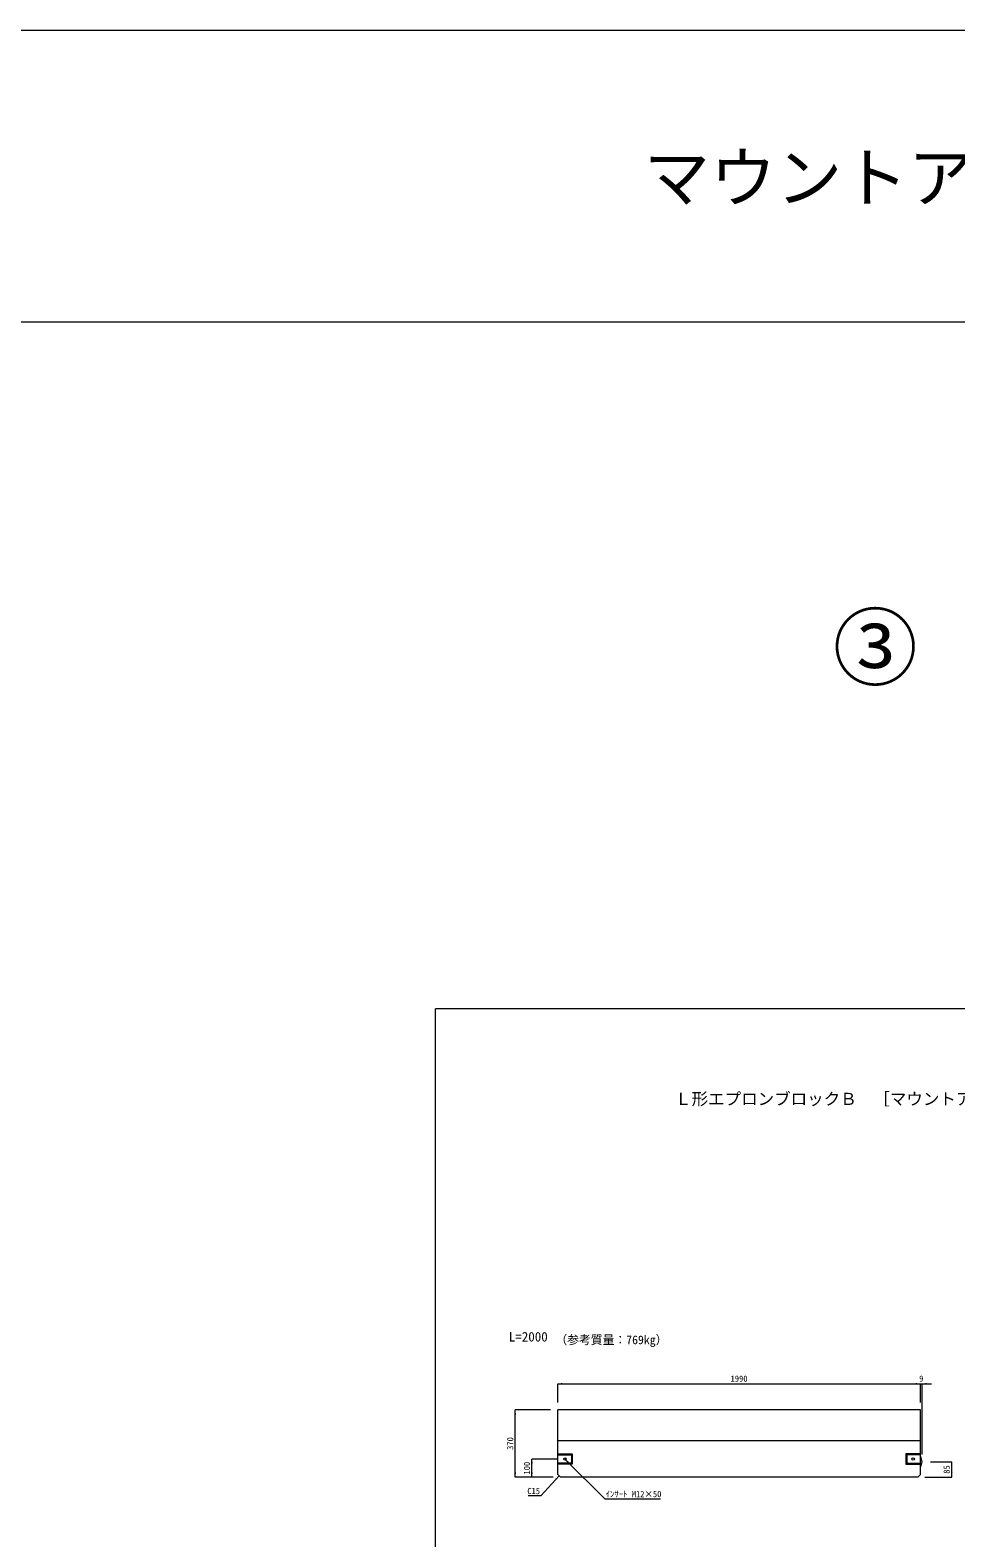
# Model space of a CAD drawing. Units: millimetres at full size, sheet at 1:30. Extents: x -4102 to 27491, y 36580 to 52719.
# Drawn here: x 17589 to 22668, y 44446 to 52719 of the extents above; entities that cross this region are included whole.
import ezdxf
from ezdxf.enums import TextEntityAlignment as Align

# ---------------------------------------------------------------- set-up
doc = ezdxf.new("R2010")
doc.units = ezdxf.units.MM
doc.header["$LTSCALE"] = 30
for name, color, linetype, lineweight in [('0_2', 7, 'Continuous', 20), ('_0-0_', 7, 'Continuous', 20), ('側溝', 2, 'Continuous', 9), ('寸法線', 7, 'Continuous', 9), ('枠', 5, 'Continuous', 5)]:
    doc.layers.add(name, color=color, linetype=linetype, lineweight=lineweight)
doc.styles.add('ＭＳ ゴシック', font='')
doc.styles.get('ＭＳ ゴシック').set_extended_font_data('MS Gothic')

# ---------------------------------------------------------------- blocks, each defined once
blk = doc.blocks.new('filled_arrow')
at = {"color": 0, "linetype": 'Continuous', "lineweight": -2}
blk.add_solid([(7.5, 1.25), (0, 0), (7.5, -1.25)], dxfattribs=at)

msp = doc.modelspace()

# ---------------------------------------------------------------- linework, layer by layer
at = {"layer": '0_2', "color": 1}
for p, q in [((16960.02, 52718.54), (27491.14, 52718.54)), ((16960.02, 51118.18), (27491.14, 51118.18))]:
    msp.add_line(p, q, dxfattribs=at)
at = {"layer": '_0-0_', "color": 4}
msp.add_circle((22433.38, 44878.99), 7.1, dxfattribs=at)
at = {"layer": '側溝', "lineweight": 20}
for p, q in [((22473.38, 45148.99), (20483.38, 45148.99)), ((20483.38, 44793.99), (20483.38, 45148.99)), ((22473.38, 44793.99), (22473.38, 45148.99)), ((22473.38, 44978.99), (20483.38, 44978.99)), ((20483.38, 44793.99), (20498.38, 44778.99)), ((22458.38, 44778.99), (20498.38, 44778.99)), ((22473.38, 44793.99), (22458.38, 44778.99))]:
    msp.add_line(p, q, dxfattribs=at)
at = {"layer": '側溝'}
for p, q in [((20483.38, 44906.49), (20563.38, 44906.49)), ((20483.38, 44901.49), (20558.38, 44901.49)), ((20558.38, 44856.49), (20483.38, 44856.49)), ((20563.38, 44851.49), (20483.38, 44851.49)), ((20558.38, 44901.49), (20563.38, 44906.49)), ((20558.38, 44901.49), (20558.38, 44856.49)), ((20558.38, 44856.49), (20563.38, 44851.49)), ((20563.38, 44906.49), (20563.38, 44851.49)), ((22398.38, 44901.49), (22393.38, 44906.49)), ((22393.38, 44906.49), (22393.38, 44851.49)), ((22473.38, 44906.49), (22393.38, 44906.49)), ((22398.38, 44856.49), (22393.38, 44851.49)), ((22393.38, 44851.49), (22473.38, 44851.49)), ((22473.38, 44901.49), (22398.38, 44901.49)), ((22398.38, 44901.49), (22398.38, 44856.49)), ((22398.38, 44856.49), (22473.38, 44856.49))]:
    msp.add_line(p, q, dxfattribs=at)
at = {"layer": '側溝', "color": 4, "lineweight": 5}
msp.add_circle((20523.38, 44878.99), 7.1, dxfattribs=at)
at = {"layer": '側溝'}
msp.add_arc((22427.88, 44863.99), 54.5, 326.60147, 33.39665, dxfattribs=at)
at = {"layer": '寸法線'}
for p, q in [((20483.38, 45292.06), (22473.38, 45292.06)), ((20483.38, 45188.99), (20483.38, 45292.06)), ((22421.38, 45292.06), (22534.38, 45292.06)), ((22473.38, 45188.99), (22473.38, 45292.06)), ((22473.38, 45188.99), (22473.38, 45292.06)), ((22482.38, 44903.99), (22482.38, 45292.06)), ((20250.7, 44778.99), (20250.7, 45148.99)), ((20443.38, 45148.99), (20250.7, 45148.99)), ((20342.35, 44778.99), (20342.35, 44878.99)), ((20483.38, 44878.99), (20342.35, 44878.99)), ((22527.92, 44863.99), (22645.2, 44863.99)), ((22645.2, 44778.99), (22645.2, 44863.99)), ((20458.38, 44778.99), (20250.7, 44778.99)), ((20458.38, 44778.99), (20342.35, 44778.99)), ((22498.38, 44778.99), (22645.2, 44778.99))]:
    msp.add_line(p, q, dxfattribs=at)
for points in [[(20523.38, 44878.99), (20741.79, 44660.58), (21046.67, 44660.58)], [(20490.88, 44786.49), (20391.46, 44677.25), (20320.86, 44677.25)]]:
    msp.add_lwpolyline(points, dxfattribs=at)
at = {"layer": '枠', "lineweight": 20}
for p in [(24637.99, 47349.09), (19813.18, 40349.37)]:
    msp.add_line(p, (19813.18, 47349.09), dxfattribs=at)

# ---------------------------------------------------------------- block references
at = {"layer": '寸法線', "xscale": 3.47, "yscale": 3.47}
for p in [(20483.38, 45292.06), (22482.38, 45292.06)]:
    msp.add_blockref('filled_arrow', p, dxfattribs=at)
for p, rotation in [((22473.38, 45292.06), 180), ((22473.38, 45292.06), 180), ((20250.7, 45148.99), 270), ((20342.35, 44878.99), 270), ((20523.38, 44878.99), 315), ((22645.2, 44863.99), 270), ((20250.7, 44778.99), 90), ((20342.35, 44778.99), 90), ((20490.88, 44786.49), 227.7), ((22645.2, 44778.99), 90)]:
    msp.add_blockref('filled_arrow', p, dxfattribs=dict(at, rotation=rotation))

# ---------------------------------------------------------------- texts
at = {"layer": '0_2', "style": 'ＭＳ ゴシック'}
msp.add_text('マウントアップ', height=265.8, dxfattribs=at).set_placement((22225.58, 51697.29), align=Align.BOTTOM_CENTER)
at = {"layer": '0_2', "color": 1, "style": 'ＭＳ ゴシック'}
msp.add_text('③', height=341.8, dxfattribs=at).set_placement((22225.58, 49057.83), align=Align.BOTTOM_CENTER)
at = {"layer": '0_2', "style": 'ＭＳ ゴシック'}
msp.add_text('\u3000Ｌ形エプロンブロックＢ\u3000［マウントアップタイプ］\u3000', height=66.46, dxfattribs=at).set_placement((22214.88, 46854.69), align=Align.MIDDLE_CENTER)
msp.add_text('L=2000', height=52.22, dxfattribs=at).set_placement((20215.59, 45575.93), align=Align.TOP_LEFT)
at = {"layer": '_0-0_', "style": 'ＭＳ ゴシック'}
msp.add_text('（参考質量：769kg）', height=47.47, dxfattribs=at).set_placement((20470.87, 45494.73), align=Align.BOTTOM_LEFT)
at = {"layer": '寸法線', "style": 'ＭＳ ゴシック'}
for s, p in [('1990', (21478.38, 45320.06)), ('9', (22477.88, 45320.06))]:
    msp.add_text(s, height=34.18, dxfattribs=at).set_placement(p, align=Align.MIDDLE_CENTER)
for s, p in [('370', (20222.7, 44963.99)), ('100', (20314.35, 44828.99)), ('85', (22617.2, 44821.49))]:
    msp.add_text(s, height=34.18, rotation=90, dxfattribs=at).set_placement(p, align=Align.MIDDLE_CENTER)
msp.add_text('C15', height=34.18, dxfattribs=at).set_placement((20386.46, 44720.45), align=Align.TOP_RIGHT)
msp.add_text('ｲﾝｻｰﾄ M12×50', height=34.18, dxfattribs=at).set_placement((20746.79, 44703.78), align=Align.TOP_LEFT)

doc.saveas('drawing.dxf')
